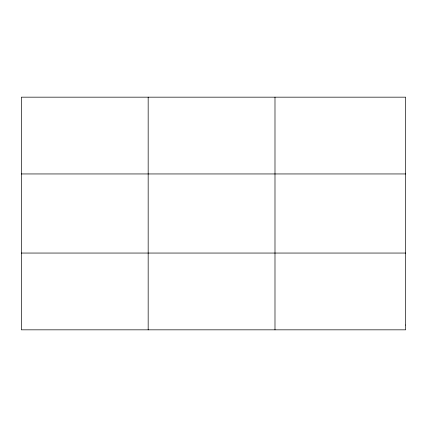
<?xml version="1.0" encoding="UTF-8"?>
<svg xmlns="http://www.w3.org/2000/svg" width="427" height="427" viewBox="0 0 427 427"><rect width="100%" height="100%" fill="white"/><g stroke="black" fill="none" stroke-linecap="round" stroke-linejoin="round"><path stroke-width="0.64" d="M148.169 329.831L148.169 97.169M274.988 329.831L274.988 97.169M21.35 173.949L405.65 173.949M21.35 253.051L405.65 253.051M405.65 325.032L405.65 329.831L21.35 329.831L21.35 97.169L405.65 97.169L405.65 325.032"/></g></svg>
